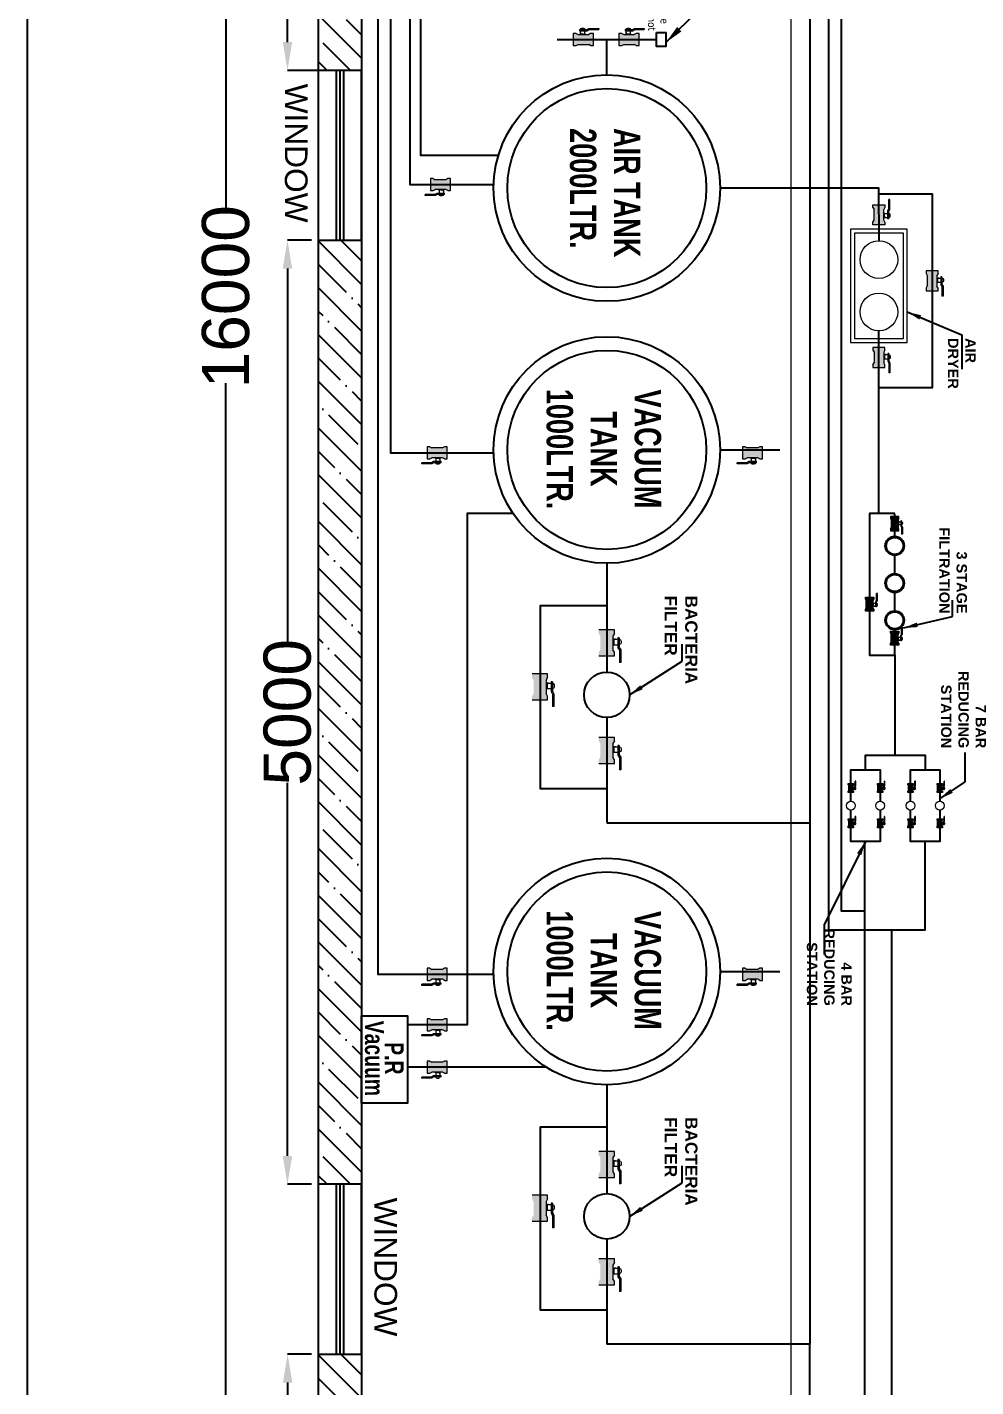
# Model space of a CAD drawing. Header units: metres. Extents: x 11749222 to 11901021, y -3863762 to -3708780.
# Drawn here: x 11749222 to 11754250, y -3724988 to -3717786 of the extents above; entities that cross this region are included whole.
import ezdxf

# ---------------------------------------------------------------- set-up
doc = ezdxf.new("R2010")
doc.units = ezdxf.units.M
doc.header["$MEASUREMENT"] = 0
doc.header["$PDMODE"] = 35
doc.layers.get('0').update_dxf_attribs({"color": 251, "linetype": 'CONTINUOUS'})
doc.layers.get('Defpoints').update_dxf_attribs({"color": 251, "linetype": 'CONTINUOUS'})
for name, color, linetype in [('A-Anno-Xref', 8, 'CONTINUOUS'), ('dim ref', 251, 'CONTINUOUS'), ('DOOR', 251, 'CONTINUOUS'), ('HS', 251, 'CONTINUOUS'), ('I-REVISION 6', 8, 'CONTINUOUS'), ('Model-Front', 7, 'CONTINUOUS')]:
    doc.layers.add(name, color=color, linetype=linetype)
for name, color, linetype, lineweight in [('MED O2', 3, 'CONTINUOUS', 9), ('MEDI AGSS', 173, 'CONTINUOUS', 13), ('MEDI AIR 7', 4, 'CONTINUOUS', 25), ('MEDI AIR-4', 6, 'CONTINUOUS', 25), ('MEDI O2', 3, 'CONTINUOUS', 25), ('MEDI VAC', 1, 'CONTINUOUS', 25), ('OXGEN', 90, 'CONTINUOUS', 13)]:
    doc.layers.add(name, color=color, linetype=linetype, lineweight=lineweight)
doc.styles.add('0_RM-NM', font='arial.ttf')
doc.styles.add('DIM', font='romans.shx', dxfattribs={"width": 0.7})
doc.styles.add('FORMATE', font='arialbd.ttf')
doc.styles.add('MtXpl_Swis721_LtCn_B', font='')
doc.styles.get("Standard").update_dxf_attribs({"font": 'arial.ttf'})
doc.styles.add('style3', font='arial.ttf', dxfattribs={"height": 200})
doc.styles.get('MtXpl_Swis721_LtCn_B').set_extended_font_data('Swis721 LtCn BT', bold=True)
doc.dimstyles.new('ele dim', dxfattribs={"dimscale": 150, "dimtxt": 1, "dimasz": 1, "dimexe": 0.5, "dimexo": 0.5, "dimgap": 0, "dimtad": 0, "dimtoh": 1, "dimdec": 0, "dimzin": 0, "dimdsep": 46, "dimtxsty": 'DIM', "dimcen": 0.09, "dimdle": 0.5, "dimclrd": 1, "dimclre": 1, "dimclrt": 6, "dimadec": 0, "dimazin": 0, "dimtfac": 1, "dimtdec": 0, "dimtmove": 2, "dimatfit": 3, "dimfxl": 1, "dimtolj": 1, "dimtzin": 0, "dimlwd": -1, "dimlwe": 15, "dimarcsym": 0})
doc.dimstyles.new('Scale 50', dxfattribs={"dimscale": 0, "dimtxt": 200, "dimasz": 150, "dimexe": 0, "dimexo": 0.1, "dimgap": 0, "dimtad": 0, "dimtoh": 1, "dimdec": 0, "dimzin": 0, "dimdsep": 46, "dimtxsty": '0_RM-NM', "dimcen": 0, "dimdle": 100, "dimclrd": 204, "dimclre": 212, "dimclrt": 224, "dimadec": 0, "dimazin": 0, "dimtfac": 1, "dimtdec": 0, "dimtofl": 0, "dimtmove": 1, "dimatfit": 3, "dimfxl": 0.15, "dimtolj": 1, "dimtzin": 0, "dimlwe": -1, "dimarcsym": 0})

# ---------------------------------------------------------------- blocks, each defined once
blk = doc.blocks.new('A$C2D7F726B')
at = {"layer": 'Model-Front'}
for radius in [600, 527.2]:
    blk.add_circle((600, 600), radius, dxfattribs=at)
at = {"layer": 'OXGEN', "color": 6, "insert": (282.1, 777.3), "char_height": 140, "width": 691.808, "attachment_point": 1, "rotation": 0.07639, "style": 'MtXpl_Swis721_LtCn_B'}
blk.add_mtext('AIR TANK 2000LTR.', dxfattribs=at)
blk = doc.blocks.new('*D36')
at = {"layer": 'Defpoints', "color": 0, "ltscale": 500, "transparency": 16777216}
for p in [(11751063, -3711213.9), (11750275.1, -3727213.9), (11751063, -3727213.9)]:
    blk.add_point(p, dxfattribs=at)
at = {"layer": 'MEDI O2', "color": 212, "ltscale": 500, "transparency": 16777216}
for p, q in [((11751062.9, -3711213.9), (11750275.1, -3711213.9)), ((11751062.9, -3727213.9), (11750275.1, -3727213.9))]:
    blk.add_line(p, q, dxfattribs=at)
at = {"layer": 'MEDI O2', "color": 204, "lineweight": -2, "ltscale": 500, "transparency": 16777216}
for p, q in [((11750275.1, -3711363.9), (11750275.1, -3718755.7)), ((11750275.1, -3727063.9), (11750275.1, -3719672.2))]:
    blk.add_line(p, q, dxfattribs=at)
at = {"layer": 'MEDI O2', "color": 204, "ltscale": 500, "transparency": 16777216}
for points in [[(11750250.1, -3711363.9), (11750300.1, -3711363.9), (11750275.1, -3711213.9)], [(11750250.1, -3727063.9), (11750300.1, -3727063.9), (11750275.1, -3727213.9)]]:
    blk.add_solid(points, dxfattribs=at)
at = {"layer": 'MEDI O2', "color": 224, "ltscale": 500, "transparency": 16777216, "insert": (11750275.1, -3719213.9), "char_height": 250, "attachment_point": 5, "rotation": 90, "style": '0_RM-NM'}
blk.add_mtext('\\A1;16000', dxfattribs=at)
blk = doc.blocks.new('A$C56DD031A')
at = {"layer": 'Model-Front', "color": 152, "true_color": 0x2776bb}
blk.add_lwpolyline([(0, 230), (0, 0), (900, 0), (900, 230)], close=True, dxfattribs=at)
for points in [[(0, 135), (900, 135)], [(0, 115), (900, 115)], [(0, 95), (900, 95)]]:
    blk.add_lwpolyline(points, dxfattribs=at)
at = {"layer": 'dim ref', "color": 5, "insert": (70.5, 418.1), "char_height": 120, "width": 1338.76, "attachment_point": 1, "rotation": 359.99947, "style": 'style3'}
blk.add_mtext('WINDOW', dxfattribs=at)
blk = doc.blocks.new('*D42')
at = {"layer": 'Defpoints', "color": 0, "ltscale": 500, "transparency": 16777216}
for p in [(11750959.5, -3713014.8), (11750601.9, -3718014.8), (11750959.5, -3718014.8)]:
    blk.add_point(p, dxfattribs=at)
at = {"layer": 'MEDI O2', "color": 212, "ltscale": 500, "transparency": 16777216}
for p, q in [((11750959.4, -3713014.8), (11750601.9, -3713014.8)), ((11750959.4, -3718014.8), (11750601.9, -3718014.8))]:
    blk.add_line(p, q, dxfattribs=at)
at = {"layer": 'MEDI O2', "color": 204, "lineweight": -2, "ltscale": 500, "transparency": 16777216}
for p, q in [((11750601.9, -3713164.8), (11750601.9, -3715141.9)), ((11750601.9, -3717864.8), (11750601.9, -3715887.7))]:
    blk.add_line(p, q, dxfattribs=at)
at = {"layer": 'MEDI O2', "color": 204, "ltscale": 500, "transparency": 16777216}
for points in [[(11750576.9, -3713164.8), (11750626.9, -3713164.8), (11750601.9, -3713014.8)], [(11750576.9, -3717864.8), (11750626.9, -3717864.8), (11750601.9, -3718014.8)]]:
    blk.add_solid(points, dxfattribs=at)
at = {"layer": 'MEDI O2', "color": 224, "ltscale": 500, "transparency": 16777216, "insert": (11750601.9, -3715514.8), "char_height": 250, "attachment_point": 5, "rotation": 90, "style": '0_RM-NM'}
blk.add_mtext('\\A1;5000', dxfattribs=at)
blk = doc.blocks.new('*D43')
at = {"layer": 'Defpoints', "color": 0, "ltscale": 500, "transparency": 16777216}
for p in [(11750729.5, -3718914.8), (11750601.7, -3723914.8), (11750729.5, -3723914.8)]:
    blk.add_point(p, dxfattribs=at)
at = {"layer": 'MEDI O2', "color": 212, "ltscale": 500, "transparency": 16777216}
for p, q in [((11750729.4, -3718914.8), (11750601.7, -3718914.8)), ((11750729.4, -3723914.8), (11750601.7, -3723914.8))]:
    blk.add_line(p, q, dxfattribs=at)
at = {"layer": 'MEDI O2', "color": 204, "lineweight": -2, "ltscale": 500, "transparency": 16777216}
for p, q in [((11750601.7, -3719064.8), (11750601.7, -3721041.9)), ((11750601.7, -3723764.8), (11750601.7, -3721787.7))]:
    blk.add_line(p, q, dxfattribs=at)
at = {"layer": 'MEDI O2', "color": 204, "ltscale": 500, "transparency": 16777216}
for points in [[(11750576.7, -3719064.8), (11750626.7, -3719064.8), (11750601.7, -3718914.8)], [(11750576.7, -3723764.8), (11750626.7, -3723764.8), (11750601.7, -3723914.8)]]:
    blk.add_solid(points, dxfattribs=at)
at = {"layer": 'MEDI O2', "color": 224, "ltscale": 500, "transparency": 16777216, "insert": (11750601.7, -3721414.8), "char_height": 250, "attachment_point": 5, "rotation": 90, "style": '0_RM-NM'}
blk.add_mtext('\\A1;5000', dxfattribs=at)
blk = doc.blocks.new('*D45')
at = {"layer": 'Defpoints', "color": 0, "ltscale": 500, "transparency": 16777216}
for p in [(11750729.5, -3724814.8), (11750602.7, -3727213.9), (11750729.5, -3727213.9)]:
    blk.add_point(p, dxfattribs=at)
at = {"layer": 'MEDI O2', "color": 212, "ltscale": 500, "transparency": 16777216}
for p, q in [((11750729.4, -3724814.8), (11750602.7, -3724814.8)), ((11750729.4, -3727213.9), (11750602.7, -3727213.9))]:
    blk.add_line(p, q, dxfattribs=at)
at = {"layer": 'MEDI O2', "color": 204, "lineweight": -2, "ltscale": 500, "transparency": 16777216}
for p, q in [((11750602.7, -3724964.8), (11750602.7, -3725638.7)), ((11750602.7, -3727063.9), (11750602.7, -3726390))]:
    blk.add_line(p, q, dxfattribs=at)
at = {"layer": 'MEDI O2', "color": 204, "ltscale": 500, "transparency": 16777216}
for points in [[(11750577.7, -3724964.8), (11750627.7, -3724964.8), (11750602.7, -3724814.8)], [(11750577.7, -3727063.9), (11750627.7, -3727063.9), (11750602.7, -3727213.9)]]:
    blk.add_solid(points, dxfattribs=at)
at = {"layer": 'MEDI O2', "color": 224, "ltscale": 500, "transparency": 16777216, "insert": (11750602.7, -3726014.4), "char_height": 250, "attachment_point": 5, "rotation": 90, "style": '0_RM-NM'}
blk.add_mtext('\\A1;2399', dxfattribs=at)
blk = doc.blocks.new('A$C4D064DB7')
at = {"lineweight": 9}
h = blk.add_hatch(color=7, dxfattribs=at)
h.set_gradient(color1=(255, 255, 255), color2=(0, 38, 76), tint=1, name='INVCYLINDER')
h.paths.add_polyline_path([(4.55, 7.11), (3.75, 5.71), (3.75, 3.71), (12.35, 3.71), (12.35, 5.71), (11.55, 7.11), (11.55, 14.68), (12.35, 16.08), (12.35, 18.08), (3.75, 18.08), (3.75, 16.08), (4.55, 14.68)])
at = {"color": 7, "lineweight": 9}
for p, q in [((0, 11.9), (0, 10.9)), ((1, 13.69), (1, 8.4)), ((1, 13.69), (1.8, 13.69)), ((1.8, 13.69), (1.8, 8.17)), ((4.05, 12.9), (1.8, 12.9)), ((4.05, 9.9), (1.8, 9.9)), ((3.17, 12.9), (3.67, 12.9)), ((3.75, 18.08), (12.35, 18.08)), ((3.75, 16.08), (3.75, 18.08)), ((3.75, 16.08), (4.55, 14.68)), ((4.05, 13.05), (4.05, 9.72)), ((4.05, 13.05), (4.55, 13.05)), ((4.05, 9.72), (4.55, 9.72)), ((4.55, 14.68), (4.55, 7.11)), ((12.35, 16.08), (11.55, 14.68)), ((11.55, 14.68), (11.55, 7.11)), ((12.35, 18.08), (12.35, 16.08)), ((1, 8.4), (0.19, 7.07)), ((0.19, 7.07), (0.19, 0)), ((1.8, 8.17), (0.99, 6.85)), ((0.99, 6.85), (0.99, 0)), ((3.75, 5.71), (4.55, 7.11)), ((3.75, 3.71), (3.75, 5.71)), ((12.35, 3.71), (3.75, 3.71)), ((12.35, 5.71), (11.55, 7.11)), ((12.35, 5.71), (12.35, 3.71)), ((0.19, 0), (0.99, 0))]:
    blk.add_line(p, q, dxfattribs=at)
for centre, start, end in [((1, 11.9), 90, 180), ((1, 10.9), 180, 270)]:
    blk.add_arc(centre, 1, start, end, dxfattribs=at)
blk = doc.blocks.new('A$C7341269C')
at = {"lineweight": 9}
h = blk.add_hatch(color=7, dxfattribs=at)
h.set_gradient(color1=(255, 255, 255), one_color=1, tint=1, name='INVCYLINDER')
h.paths.add_polyline_path([(118, 64), (132, 88), (132, 122), (-14, 122), (-14, 88), (0, 64), (0, -64), (-14, -88), (-14, -122), (132, -122), (132, -88), (118, -64)])
at = {"color": 7, "lineweight": 9}
for p, q in [((179, 69), (179, 184)), ((192, 184), (179, 184)), ((192, 65), (192, 184)), ((-14, 122), (132, 122)), ((132, 88), (118, 64)), ((118, -64), (118, 64)), ((127, 20), (118, 20)), ((127, -36), (127, 20)), ((127, 17), (165, 17)), ((132, 122), (132, 88)), ((165, 46), (179, 69)), ((165, -47), (165, 46)), ((178, 42), (192, 65)), ((178, -47), (178, 42)), ((132, -122), (-14, -122)), ((127, -36), (118, -36)), ((132, -88), (118, -64)), ((127, -34), (165, -34)), ((132, -88), (132, -122)), ((142, -34), (133, -34)), ((178, -47), (165, -47)), ((195, -17), (195, 0))]:
    blk.add_line(p, q, dxfattribs=at)
for centre, start, end in [((178, 0), 0, 90), ((178, -17), 270, 0)]:
    blk.add_arc(centre, 16.9, start, end, dxfattribs=at)

msp = doc.modelspace()

# ---------------------------------------------------------------- hatches: boundary and pattern name
at = {"layer": 'HS', "ltscale": 500, "true_color": 0x636466}
h = msp.add_hatch(dxfattribs=at)
h.set_pattern_fill('ANSI35', color=251, scale=700, angle=270)
h.set_pattern_definition([(315, (15456664.96, 7636728.24), (123.7436867, 123.7436867), []), (315, (15456664.96, 7636604.5), (123.7436867, 123.7436867), [218.75, -43.75, 0, -43.75])])
edge = h.paths.add_edge_path()
edge.add_line((11750994.6, -3713014.8), (11750764.6, -3713014.8))
edge.add_line((11750764.6, -3713014.8), (11750764.6, -3718014.8))
edge.add_line((11750764.6, -3718014.8), (11750994.6, -3718014.8))
edge.add_line((11750994.6, -3718014.8), (11750994.6, -3713033.6))
h = msp.add_hatch(dxfattribs=at)
h.set_pattern_fill('ANSI35', color=251, scale=700, angle=270)
h.set_pattern_definition([(315, (15456664.96, 7630828.24), (123.7436867, 123.7436867), []), (315, (15456664.96, 7630704.5), (123.7436867, 123.7436867), [218.75, -43.75, 0, -43.75])])
edge = h.paths.add_edge_path()
edge.add_line((11750994.6, -3718914.8), (11750764.6, -3718914.8))
edge.add_line((11750764.6, -3718914.8), (11750764.6, -3723914.8))
edge.add_line((11750764.6, -3723914.8), (11750994.6, -3723914.8))
edge.add_line((11750994.6, -3723914.8), (11750994.6, -3718933.6))
h = msp.add_hatch(dxfattribs=at)
h.set_pattern_fill('ANSI35', color=251, scale=700, angle=270)
h.set_pattern_definition([(315, (15456664.96, 7624928.24), (123.7436867, 123.7436867), []), (315, (15456664.96, 7624804.5), (123.7436867, 123.7436867), [218.75, -43.75, 0, -43.75])])
edge = h.paths.add_edge_path()
edge.add_line((11750994.6, -3724814.8), (11750764.6, -3724814.8))
edge.add_line((11750764.6, -3724814.8), (11750764.6, -3727214))
edge.add_line((11750764.6, -3727214), (11750994.6, -3726983.9))
edge.add_line((11750994.6, -3726983.9), (11750994.6, -3724833.6))
at = {"layer": 'MEDI O2'}
h = msp.add_hatch(dxfattribs=at)
h.set_pattern_fill('ANGLE', color=6, angle=90)
h.set_pattern_definition([(90, (11787456.8814, -3853419.39), (-6.985, 4e-15), [5.08, -1.905]), (180, (11787456.8814, -3853419.39), (-4e-15, -6.985), [5.08, -1.905])])
h.paths.add_polyline_path([(11753820, -3720483.3, 1), (11753820, -3720583.3, 1)])
h.paths.add_polyline_path([(11753820, -3720578.3, -1), (11753820, -3720488.3, -1)], flags=16)
h = msp.add_hatch(dxfattribs=at)
h.set_pattern_fill('ANGLE', color=6, angle=90)
h.set_pattern_definition([(90, (11787456.8814, -3853616.535), (-6.985, 4e-15), [5.08, -1.905]), (180, (11787456.8814, -3853616.535), (-4e-15, -6.985), [5.08, -1.905])])
h.paths.add_polyline_path([(11753820, -3720680.5, 1), (11753820, -3720780.5, 1)])
h.paths.add_polyline_path([(11753820, -3720775.5, -1), (11753820, -3720685.5, -1)], flags=16)
h = msp.add_hatch(dxfattribs=at)
h.set_pattern_fill('ANGLE', color=6, angle=90)
h.set_pattern_definition([(90, (11787456.8814, -3853813.68), (-6.985, 4e-15), [5.08, -1.905]), (180, (11787456.8814, -3853813.68), (-4e-15, -6.985), [5.08, -1.905])])
h.paths.add_polyline_path([(11753820, -3720877.6, 1), (11753820, -3720977.6, 1)])
h.paths.add_polyline_path([(11753820, -3720972.6, -1), (11753820, -3720882.6, -1)], flags=16)

# ---------------------------------------------------------------- linework, layer by layer
at = {"color": 1, "ltscale": 500}
for points in [[(11751494.2, -3714637), (11751148.4, -3714637), (11751148.4, -3720040.3), (11751694.4, -3720040.3)], [(11752030.6, -3717850.9), (11752558.3, -3717850.9)], [(11752294.4, -3718037.9), (11752294.4, -3717850.9)], [(11752894.4, -3720025.4), (11753211.5, -3720025.4)], [(11751797.1, -3720361.1), (11751554.4, -3720361.1), (11751554.4, -3723070.7), (11751238.5, -3723070.7)], [(11752294.4, -3721999.5), (11753369.7, -3721999.5)], [(11752894.4, -3722787.9), (11753211.5, -3722787.9)], [(11751972.6, -3723294.2), (11751238.5, -3723294.2)]]:
    msp.add_lwpolyline(points, dxfattribs=at)
for points in [[(11752558.3, -3717814.3), (11752607.2, -3717814.3), (11752607.2, -3717887.6), (11752558.3, -3717887.6)], [(11750994.6, -3723023.5), (11751238.5, -3723023.5), (11751238.5, -3723484.7), (11750994.6, -3723484.7)]]:
    msp.add_lwpolyline(points, close=True, dxfattribs=at)
at = {"color": 152, "lineweight": 13, "true_color": 0x2776bb}
for centre in [(11753587.9, -3721909.4), (11753742.6, -3721909.4), (11753904.1, -3721909.4), (11754058.7, -3721909.4)]:
    msp.add_circle(centre, 23.3, dxfattribs=at)
at = {"layer": 'A-Anno-Xref', "color": 152, "lineweight": 13, "true_color": 0x2776bb}
for points in [[(11753886.5, -3718855.7), (11753586.5, -3718855.7), (11753586.5, -3719455.7), (11753886.5, -3719455.7)], [(11753865.9, -3718876.3), (11753607, -3718876.3), (11753607, -3719435.2), (11753865.9, -3719435.2)]]:
    msp.add_lwpolyline(points, close=True, dxfattribs=at)
for centre in [(11753736.5, -3719017), (11753736.5, -3719294.4)]:
    msp.add_circle(centre, 100, dxfattribs=at)
at = {"layer": 'I-REVISION 6', "color": 7}
msp.add_lwpolyline([(11749222.3, -3710170.2), (11749222.3, -3728787.2), (11762385.8, -3728787.2), (11762385.8, -3710170.2)], close=True, dxfattribs=at)
at = {"layer": 'MEDI AGSS'}
msp.add_lwpolyline([(11750764.6, -3712172.7), (11753269.7, -3712172.7), (11753269.7, -3726702.5), (11752594.6, -3726702.5), (11752594.6, -3726227)], dxfattribs=at)
at = {"layer": 'MEDI AIR 7'}
msp.add_lwpolyline([(11750764.6, -3711971.8), (11753469.7, -3711971.8), (11753469.7, -3722566.5), (11753981.4, -3722566.5), (11753981.4, -3722098.5)], dxfattribs=at)
at = {"layer": 'MEDI AIR 7', "color": 4}
msp.add_lwpolyline([(11755451.9, -3726780.7), (11755451.9, -3725982.9), (11753805, -3725982.9), (11753805, -3722566.5)], dxfattribs=at)
at = {"layer": 'MEDI AIR-4'}
for points in [[(11750764.6, -3711871.8), (11753536.5, -3711871.8), (11753536.5, -3722466.5), (11753661.4, -3722466.5), (11753661.4, -3722098.5)], [(11755306.2, -3726780.7), (11755306.2, -3726126.4), (11753661.4, -3726126.4), (11753661.4, -3722466.5)]]:
    msp.add_lwpolyline(points, dxfattribs=at)
at = {"layer": 'MEDI O2', "color": 8, "ltscale": 500}
for points in [[(11755270.7, -3711213.3), (11750764.6, -3711213.3), (11750764.6, -3727213.3), (11757764.6, -3727213.3), (11757764.6, -3711213.3), (11757270.7, -3711213.3)], [(11754689.5, -3711443.3), (11750994.6, -3711443.3), (11750994.6, -3726983.3), (11754689.5, -3726983.3)]]:
    msp.add_lwpolyline(points, dxfattribs=at)
at = {"layer": 'MEDI O2', "color": 1, "ltscale": 500}
for points in [[(11751494.2, -3713568), (11751080.9, -3713568), (11751080.9, -3722802.1), (11751694.4, -3722802.1)], [(11752294.4, -3720624.8), (11752294.4, -3721201.2)], [(11752294.4, -3720850.4), (11751940.6, -3720850.4), (11751940.6, -3721818), (11752294.4, -3721818)], [(11752294.4, -3721442.2), (11752294.4, -3721998.8)], [(11752294.4, -3723387.2), (11752294.4, -3723963.6)], [(11752294.4, -3723612.8), (11751940.6, -3723612.8), (11751940.6, -3724580.5), (11752294.4, -3724580.5)], [(11752294.4, -3724204.6), (11752294.4, -3724761.3)]]:
    msp.add_lwpolyline(points, dxfattribs=at)
at = {"layer": 'MEDI O2', "color": 152, "true_color": 0x2776bb}
for points in [[(11752894.4, -3718637.2), (11753734.4, -3718637.2), (11753735.2, -3718916.4)], [(11753734.5, -3718668.7), (11754018, -3718668.7), (11754018, -3719696.2), (11753736.5, -3719696.2)], [(11753736.5, -3720362.6), (11753736.5, -3719393.7)], [(11753820, -3720362.6), (11753687.3, -3720362.6), (11753687.3, -3721112.4), (11753820, -3721112.4)], [(11753820, -3720482.6), (11753820, -3720363.3)], [(11753820, -3720679.8), (11753820, -3720582.6)], [(11753820, -3720876.9), (11753820, -3720779.8)], [(11753820, -3721112.4), (11753820, -3720976.9)], [(11753820, -3721112.4), (11753820, -3721642.7)], [(11753665.2, -3721718.9), (11753665.2, -3721642.7), (11753981.4, -3721642.7), (11753981.4, -3721718.9)]]:
    msp.add_lwpolyline(points, dxfattribs=at)
at = {"layer": 'MEDI O2', "color": 6}
for points in [[(11753587.9, -3721885.4), (11753587.9, -3721718.9), (11753742.6, -3721718.9), (11753742.6, -3721885.4)], [(11753742.6, -3721932), (11753742.6, -3722098.5), (11753587.9, -3722098.5), (11753587.9, -3721932)]]:
    msp.add_lwpolyline(points, dxfattribs=at)
at = {"layer": 'MEDI O2', "color": 4}
for points in [[(11753904.1, -3721885.4), (11753904.1, -3721718.9), (11754058.7, -3721718.9), (11754058.7, -3721885.4)], [(11754058.7, -3721932), (11754058.7, -3722098.5), (11753904.1, -3722098.5), (11753904.1, -3721932)]]:
    msp.add_lwpolyline(points, dxfattribs=at)
at = {"layer": 'MEDI O2', "color": 6}
for centre, radius in [((11753820, -3720533.3), 50), ((11753820, -3720533.3), 45), ((11753820, -3720730.5), 50), ((11753820, -3720730.5), 45), ((11753820, -3720927.6), 50), ((11753820, -3720927.6), 45)]:
    msp.add_circle(centre, radius, dxfattribs=at)
at = {"layer": 'MEDI O2', "color": 152, "true_color": 0x2776bb}
for centre in [(11752294.4, -3721322.4), (11752294.4, -3724084.8)]:
    msp.add_circle(centre, 120.5, dxfattribs=at)
at = {"layer": 'MEDI VAC'}
for points in [[(11750764.6, -3712071.8), (11753369.7, -3712071.8), (11753369.7, -3724761.3), (11752294.4, -3724761.3)], [(11755160.5, -3726780.7), (11755160.5, -3725857.2), (11753369.7, -3725857.2), (11753369.7, -3724761.3)]]:
    msp.add_lwpolyline(points, dxfattribs=at)
at = {"layer": 'Model-Front', "color": 6}
msp.add_lwpolyline([(11751543.1, -3715909.3), (11751249.6, -3715909.3), (11751249.6, -3718619.8), (11751694.4, -3718619.8)], dxfattribs=at)
at = {"layer": 'Model-Front', "color": 219, "true_color": 0x642165}
msp.add_lwpolyline([(11751754.1, -3716811.4), (11751754.1, -3716652.9), (11751306.6, -3716652.9), (11751306.6, -3718464.5), (11751720, -3718464.5)], dxfattribs=at)
at = {"layer": 'Model-Front', "color": 152, "true_color": 0x2776bb}
msp.add_lwpolyline([(11750994.6, -3718014.8), (11750764.6, -3718014.8), (11750764.6, -3718914.8), (11750994.6, -3718914.8)], close=True, dxfattribs=at)
for points in [[(11750859.6, -3718014.8), (11750859.6, -3718914.8)], [(11750879.6, -3718014.8), (11750879.6, -3718914.8)], [(11750899.6, -3718014.8), (11750899.6, -3718914.8)]]:
    msp.add_lwpolyline(points, dxfattribs=at)
at = {"layer": 'Model-Front'}
for centre, radius in [((11752294.4, -3720025.4), 600), ((11752294.4, -3720025.4), 527.2), ((11752294.4, -3722787.9), 600), ((11752294.4, -3722787.9), 527.2)]:
    msp.add_circle(centre, radius, dxfattribs=at)

# ---------------------------------------------------------------- block references
at = {"layer": 'DOOR', "color": 0, "lineweight": 18}
for p, xscale, yscale, zscale, rotation in [((11752251.1, -3717791.1), -7.430341910565228, 7.430341910565228, 7.430341910565228, 90), ((11752492.8, -3717791.1), -7.430341910565228, 7.430341910565228, 7.430341910565228, 90), ((11751332.3, -3718679.6), -7.430341910565228, 7.430341910565228, 7.430341910565228, 270), ((11753796.3, -3718698.6), 7.430341910565228, 7.430341910565228, 7.430341910565228, 180), ((11751314.3, -3720100.1), -7.430341910565228, 7.430341910565228, 7.430341910565228, 270), ((11752985.8, -3720100.1), -7.430341910565228, 7.430341910565228, 7.430341910565228, 270), ((11753729.1, -3720785.5), 5.196065840654859, 5.196065840654859, 5.196065840654859, 180), ((11753861.8, -3720965), 5.196065840654859, 5.196065840654859, 5.196065840654859, 180), ((11753614.2, -3721780.5), 3.266713874228078, 3.266713874228078, 3.266713874228078, 180), ((11753768.9, -3721780.5), 3.266713874228078, 3.266713874228078, 3.266713874228078, 180), ((11753930.4, -3721780.5), 3.266713874228078, 3.266713874228078, 3.266713874228078, 180), ((11754085, -3721780.5), 3.266713874228078, 3.266713874228078, 3.266713874228078, 180), ((11753614.2, -3721967), 3.266713874228078, 3.266713874228078, 3.266713874228078, 180), ((11753768.9, -3721967), 3.266713874228078, 3.266713874228078, 3.266713874228078, 180), ((11753930.4, -3721967), 3.266713874228078, 3.266713874228078, 3.266713874228078, 180), ((11754085, -3721967), 3.266713874228078, 3.266713874228078, 3.266713874228078, 180), ((11751314.3, -3722862.6), -7.430341910565228, 7.430341910565228, 7.430341910565228, 270), ((11752985.8, -3722862.6), -7.430341910565228, 7.430341910565228, 7.430341910565228, 270), ((11751314.3, -3723130.5), -7.430341910565228, 7.430341910565228, 7.430341910565228, 270), ((11751314.3, -3723354), -7.430341910565228, 7.430341910565228, 7.430341910565228, 270)]:
    msp.add_blockref('A$C4D064DB7', p, dxfattribs=dict(at, xscale=xscale, yscale=yscale, zscale=zscale, rotation=rotation))
for p, xscale, yscale, zscale in [((11754077.8, -3719210.7), -7.430341910565228, 7.430341910565228, 7.430341910565228), ((11753796.3, -3719616.1), -7.430341910565228, 7.430341910565228, 7.430341910565228), ((11753861.8, -3720472.2), -5.196065840654859, 5.196065840654859, 5.196065840654859)]:
    msp.add_blockref('A$C4D064DB7', p, dxfattribs=dict(at, xscale=xscale, yscale=yscale, zscale=zscale))
at = {"layer": 'MEDI O2', "xscale": -0.5641715984581354, "yscale": 0.5641715984581354, "zscale": 0.5641715984581354, "rotation": 180}
for p in [(11752259.7, -3721047.1), (11751905.9, -3721279.6), (11752259.7, -3721616.4), (11752259.7, -3723809.5), (11751905.9, -3724042), (11752259.7, -3724378.8)]:
    msp.add_blockref('A$C7341269C', p, dxfattribs=at)
at = {"layer": 'MEDI O2', "ltscale": 500, "rotation": 270}
msp.add_blockref('A$C56DD031A', (11750764.6, -3723914.8), dxfattribs=at)
at = {"layer": 'Model-Front', "rotation": 270}
msp.add_blockref('A$C2D7F726B', (11751694.4, -3718037.9), dxfattribs=at)

# ---------------------------------------------------------------- texts
at = {"insert": (11752619.3, -3717507.4), "char_height": 40, "width": 331.848, "attachment_point": 1, "rotation": 270}
msp.add_mtext('{\\fTahoma|b0|i0|c0|p34;In this hole concrete not be filled ..}', dxfattribs=at)
at = {"layer": 'dim ref', "color": 5, "insert": (11750708.1, -3718085.3), "char_height": 120, "width": 1338.76, "attachment_point": 1, "rotation": 269.99947, "style": 'style3'}
msp.add_mtext('WINDOW', dxfattribs=at)
at = {"layer": 'MED O2', "color": 242, "rotation": 270, "style": 'FORMATE'}
for s, width, heights, insert, char_height, attachment_point in [('\\pxql;AIR\\PDRYER', 667.999, [177], (11754249.6, -3719432.5), 55, 1), ('\\pxqr;3 STAGE \\PFILTRATION', 817.909, [0], (11754202.9, -3720073.7), 55, 1), ('\\pxql;BACTERIA\\PFILTER', 817.909, [0], (11752601.2, -3720796.9), 65, 7), ('\\pxqr;7 BAR \\PREDUCING STATION', 663.356, [0], (11754304.3, -3720942.2), 55, 1), ('\\pxqr;4 BAR \\PREDUCING STATION', 663.356, [0], (11753592.8, -3722306.5), 55, 1), ('\\pxql;BACTERIA\\PFILTER', 817.909, [0], (11752601.2, -3723559.3), 65, 7)]:
    msp.add_mtext_dynamic_manual_height_columns(s, width=width, gutter_width=1, heights=heights, dxfattribs=dict(at, insert=insert, char_height=char_height, attachment_point=attachment_point))
at = {"layer": 'OXGEN', "color": 1, "char_height": 140, "width": 691.808, "attachment_point": 1, "rotation": 270.07639, "style": 'MtXpl_Swis721_LtCn_B'}
for insert in [(11752581.5, -3719674), (11752581.5, -3722436.4)]:
    msp.add_mtext('\\pxqc;VACUUM TANK 1000LTR.', dxfattribs=dict(at, insert=insert))
at = {"layer": 'OXGEN', "color": 1, "insert": (11751217.4, -3722987.5), "char_height": 100, "width": 520.587, "attachment_point": 1, "rotation": 270.07639, "line_spacing_factor": 0.63, "style": 'MtXpl_Swis721_LtCn_B'}
msp.add_mtext('\\pxqc;P.R Vacuum', dxfattribs=at)

# ---------------------------------------------------------------- dimensions: what is measured, and where the dimension line sits
at = {"layer": 'MEDI O2', "ltscale": 500}
for base, p1, p2, picture, middle in [((11750275.1, -3727213.9), (11751063, -3711213.9), (11751063, -3727213.9), '*D36', (11750275.1, -3719213.9)), ((11750601.9, -3718014.8), (11750959.5, -3713014.8), (11750959.5, -3718014.8), '*D42', (11750601.9, -3715514.8)), ((11750601.7, -3723914.8), (11750729.5, -3718914.8), (11750729.5, -3723914.8), '*D43', (11750601.7, -3721414.8)), ((11750602.7, -3727213.9), (11750729.5, -3724814.8), (11750729.5, -3727213.9), '*D45', (11750602.7, -3726014.4))]:
    dim = msp.add_linear_dim(base=base, p1=p1, p2=p2, angle=270, dimstyle='Scale 50', override={"dimscale": 1, "dimtxt": 250}, dxfattribs=at)
    dim.commit()
    dim.dimension.update_dxf_attribs({"geometry": picture, "text_midpoint": middle})

# ---------------------------------------------------------------- leaders
at = {"color": 1, "ltscale": 500}
msp.add_leader([(11752607.2, -3717867.3), (11752790.2, -3717685.8), (11752840.5, -3717685.8)], dimstyle='Scale 50', override={"dimscale": 1, "dimasz": 100}, dxfattribs=at)
at = {"color": 7}
for points, override in [([(11753886.5, -3719294.1), (11754175.4, -3719416.2), (11754175.4, -3719596.7)], {"dimasz": 0.5}), ([(11753866.6, -3720968.2), (11754126.8, -3720908.3), (11754126.8, -3720820.7)], {"dimasz": 0.5}), ([(11752414.9, -3721322.4), (11752694.3, -3721144.7), (11752694.3, -3721054.7)], {"dimasz": 0.5}), ([(11754058.7, -3721873), (11754193.9, -3721782.8), (11754193.9, -3721627)], {"dimasz": 0.5, "dimgap": 0, "dimtad": 0}), ([(11753665.2, -3722099.2), (11753446.1, -3722541.1), (11753446.1, -3722696.9)], {"dimasz": 0.5, "dimgap": 0, "dimtad": 0}), ([(11752414.9, -3724084.8), (11752694.3, -3723907.1), (11752694.3, -3723817.1)], {"dimasz": 0.5})]:
    msp.add_leader(points, dimstyle='ele dim', override=override, dxfattribs=at)

doc.saveas('drawing.dxf')
